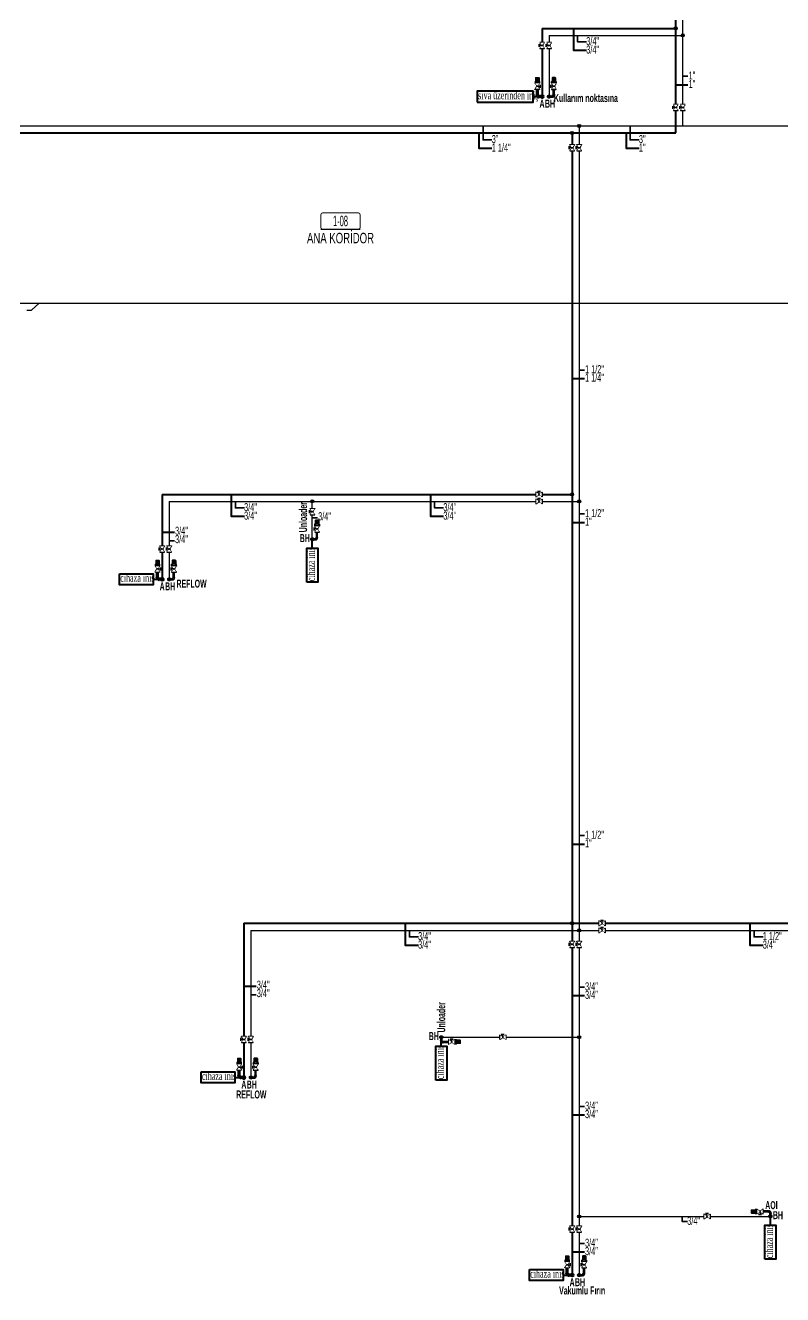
# Model space of a CAD drawing. Header units: centimetres. Extents: x 392964 to 515689, y 49661 to 58661.
# Drawn here: x 454982 to 456592, y 52511 to 55207 of the extents above; entities that cross this region are included whole.
import ezdxf
from ezdxf.enums import TextEntityAlignment as Align

# ---------------------------------------------------------------- set-up
doc = ezdxf.new("R2010")
doc.units = ezdxf.units.CM
doc.linetypes.add('MEDSISTEMBH_LINE', pattern=[1.5, 1.3, 0, -0.2])
for name, color, linetype in [('-M-MAHAL-DEBILER', 7, 'Continuous'), ('-M-MAHAL-ETIKET-NOT', 7, 'Continuous'), ('-M-MAHAL-ETIKET-NOTM', 7, 'Continuous'), ('-M-MAHAL-ETK-', 7, 'Continuous'), ('-M-MAHAL-HAVA-DEGISIM', 7, 'Continuous'), ('-M-MAHAL-NO', 7, 'Continuous'), ('-M-MAHAL-NOM', 7, 'Continuous'), ('RAKOR02', 132, 'Continuous'), ('vana-kuresel02', 2, 'Continuous')]:
    doc.layers.add(name, color=color, linetype=linetype)
for name, color, linetype, lineweight in [('0-KRCN-BAS HAVA', 101, 'BASINÇ HAVA', 35), ('0-KRCN-IST-KÜRESEL VANA', 4, 'Continuous', 25), ('0-KRCN-SHT-KÜRESEL VANA', 4, 'Continuous', 25), ('0-MEK-MED-AZOT', 217, '0-A_LINE', 40), ('_MDS_0', 7, 'Continuous', 30), ('_MDS_BORU_22.00X1.00_BASINÇLI HAVA', 5, 'Continuous', 30), ('_MDS_TEE', 7, 'Continuous', 30), ('MED.GAZ YAZI', 2, '0-A_LINE', 40)]:
    doc.layers.add(name, color=color, linetype=linetype, lineweight=lineweight)
doc.styles.add('-M-ISSO-TEXT-TTF', font='ARIALN.TTF')
doc.styles.add('-M-MHLETK-NOT', font='romans.shx', dxfattribs={"width": 0.7})
doc.styles.add('-M-MHLETK-TEXT', font='ARIALN.TTF', dxfattribs={"width": 0.7})
doc.styles.add('BAYBURT XREF$0$TIMES', font='times.ttf')
doc.styles.add('BORU', font='tahoma.ttf', dxfattribs={"width": 0.5})
doc.styles.add('ON', font='ARIALN.TTF', dxfattribs={"width": 0.8, "height": 6})
doc.styles.add('OYAK', font='arialbd.ttf')
doc.styles.get("Standard").update_dxf_attribs({"font": 'arial.ttf'})
doc.linetypes.add('0-A_LINE', pattern='A,100,-1.5,["A",BORU,S=9,R=0,X=0,Y=-4.5],-9,6', length=116.5)
doc.linetypes.add('BASINÇ HAVA', pattern='A,0.5,-0.2,["BH",Standard,S=0.1,R=0,X=-0.1,Y=-0.05],-0.2', length=0.9)

# ---------------------------------------------------------------- blocks, each defined once
blk = doc.blocks.new('M-MHLETK-YNG')
at = {"layer": '-M-MAHAL-ETK-', "color": 0}
for p, q in [((-2.08, 0), (2.08, 0)), ((-1.16, 0), (-1.16, 0))]:
    blk.add_line(p, q, dxfattribs=at)
blk.add_lwpolyline([(-1.88, 1.74, 0.1, 0.1, 0), (1.88, 1.74, 0.1, 0.1, -0.414214), (2.08, 1.54, 0.1, 0.1, 0), (2.08, 0.2, 0.1, 0.1, -0.414214), (1.88, 0, 0.1, 0.1, 0), (-1.88, 0, 0.1, 0.1, -0.414214), (-2.08, 0.2, 0.1, 0.1, 0), (-2.08, 1.54, 0.1, 0.1, -0.414214)], format="xyseb", close=True, dxfattribs=at)
at = {"layer": '-M-MAHAL-DEBILER', "color": 4, "style": '-M-MHLETK-NOT', "width": 0.5, "flags": 8}
blk.add_attdef('DEBIS', text='', height=0.4, dxfattribs=at).set_placement((-2.17, 2.15), align=Align.MIDDLE_CENTER)
at = {"layer": '-M-MAHAL-DEBILER', "color": 191, "style": '-M-MHLETK-NOT', "width": 0.5, "flags": 8}
blk.add_attdef('DEBIR', text='', height=0.4, dxfattribs=at).set_placement((-1.61, 2.15), align=Align.MIDDLE_CENTER)
at = {"layer": '-M-MAHAL-DEBILER', "color": 31, "style": '-M-MHLETK-NOT', "width": 0.5, "flags": 8}
blk.add_attdef('DEBIF', text='', height=0.4, dxfattribs=at).set_placement((1.59, 2.15), align=Align.MIDDLE_CENTER)
at = {"layer": '-M-MAHAL-DEBILER', "color": 1, "style": '-M-MHLETK-NOT', "width": 0.5, "flags": 8}
blk.add_attdef('DEBIE', text='', height=0.4, dxfattribs=at).set_placement((2.32, 2.15), align=Align.MIDDLE_CENTER)
at = {"layer": '-M-MAHAL-ETIKET-NOT', "color": 3}
for tag, height, style, width, flags, p in [('KIS', 0.04, '-M-MHLETK-NOT', 0.5, 9, (-2.59, 1.62)), ('ALAN', 0.04, '-M-MHLETK-NOT', 0.5, 9, (-2.58, 1.56)), ('RH', 0.04, '-M-MHLETK-NOT', 0.5, 9, (-2.39, 1.62)), ('YUKSEKLIK', 0.04, '-M-MHLETK-NOT', 0.5, 9, (-2.32, 1.56)), ('YAZ', 0.04, '-M-MHLETK-NOT', 0.5, 9, (-2.18, 1.62)), ('MAH-ADI', 1.11, '-M-ISSO-TEXT-TTF', 0.8, 8, (0, -0.93))]:
    blk.add_attdef(tag, text='', height=height, dxfattribs=dict(at, style=style, width=width, flags=flags)).set_placement(p, align=Align.MIDDLE_CENTER)
at = {"layer": '-M-MAHAL-ETIKET-NOT', "color": 3, "style": '-M-MHLETK-NOT', "width": 0.5, "flags": 9}
for tag, p, height in [('HL', (-2.62, 1.49), 0.0286), ('KLKTR', (-2.62, 1.42), 0.04), ('RDY-BOY1', (-2.61, 1.37), 0.0286), ('RDY-BOY2', (-2.61, 1.32), 0.0286), ('HLA', (-2.52, 1.49), 0.0286), ('RDY-TIP1', (-2.5, 1.37), 0.0286), ('RDY-TIP2', (-2.5, 1.32), 0.0286), ('RDY-ADET1', (-2.39, 1.37), 0.0286), ('RDY-ADET2', (-2.39, 1.32), 0.0286), ('RDY-ISI1', (-2.27, 1.37), 0.0286), ('RDY-ISI2', (-2.27, 1.32), 0.0286), ('SHG', (-2.23, 1.49), 0.0286), ('AHU', (-2.23, 1.44), 0.0286), ('LHG', (-2.13, 1.49), 0.0286), ('RDY-BNP1', (-2.1, 1.37), 0.0286), ('RDY-BNP2', (-2.1, 1.32), 0.0286), ('HG', (-2.04, 1.49), 0.0286), ('HGA', (-1.96, 1.49), 0.0286), ('EF', (-1.96, 1.44), 0.0286), ('RDY-BNK1', (-1.96, 1.37), 0.0286), ('RDY-BNK2', (-1.96, 1.32), 0.0286), ('RDY-BOY3', (-2.61, 1.27), 0.0286), ('RDY-BOY4', (-2.61, 1.22), 0.0286), ('KON-BOY1', (-2.61, 1.14), 0.0286), ('KON-BOY2', (-2.61, 1.09), 0.0286), ('KON-BOY3', (-2.61, 1.04), 0.0286), ('FCU-TIP1', (-2.61, 0.96), 0.0286), ('FCU-TIP2', (-2.61, 0.91), 0.0286), ('FCU-TIP3', (-2.61, 0.86), 0.0286), ('VRV-TIP1', (-2.61, 0.76), 0.0286), ('VRV-TIP2', (-2.61, 0.71), 0.0286), ('FCU-ADET1', (-2.52, 0.96), 0.0286), ('FCU-ADET2', (-2.52, 0.91), 0.0286), ('FCU-ADET3', (-2.52, 0.86), 0.0286), ('VRV-ADET1', (-2.52, 0.76), 0.0286), ('VRV-ADET2', (-2.52, 0.71), 0.0286), ('RDY-TIP3', (-2.5, 1.27), 0.0286), ('RDY-TIP4', (-2.5, 1.22), 0.0286), ('KON-TIP1', (-2.5, 1.14), 0.0286), ('KON-TIP2', (-2.5, 1.09), 0.0286), ('KON-TIP3', (-2.5, 1.04), 0.0286), ('FCU-KAP1', (-2.4, 0.96), 0.0286), ('FCU-KAP2', (-2.4, 0.91), 0.0286), ('FCU-KAP3', (-2.4, 0.86), 0.0286), ('VRV-KAP1', (-2.4, 0.76), 0.0286), ('VRV-KAP2', (-2.4, 0.71), 0.0286), ('RDY-ADET3', (-2.39, 1.27), 0.0286), ('RDY-ADET4', (-2.39, 1.22), 0.0286), ('KON-ADET1', (-2.39, 1.14), 0.0286), ('KON-ADET2', (-2.39, 1.09), 0.0286), ('KON-ADET3', (-2.39, 1.04), 0.0286), ('FCU-DUY1', (-2.27, 0.96), 0.0286), ('FCU-DUY2', (-2.27, 0.91), 0.0286), ('FCU-DUY3', (-2.27, 0.86), 0.0286), ('VRV-DUY1', (-2.27, 0.76), 0.0286), ('VRV-DUY2', (-2.27, 0.71), 0.0286), ('RDY-ISI3', (-2.27, 1.27), 0.0286), ('RDY-ISI4', (-2.27, 1.22), 0.0286), ('KON-ISI1', (-2.27, 1.14), 0.0286), ('KON-ISI2', (-2.27, 1.09), 0.0286), ('KON-ISI3', (-2.27, 1.04), 0.0286), ('FCU-SOG1', (-2.15, 0.96), 0.0286), ('FCU-SOG2', (-2.15, 0.91), 0.0286), ('FCU-SOG3', (-2.15, 0.86), 0.0286), ('VRV-SOG1', (-2.15, 0.76), 0.0286), ('VRV-SOG2', (-2.15, 0.71), 0.0286), ('RDY-BNP3', (-2.1, 1.27), 0.0286), ('RDY-BNP4', (-2.1, 1.22), 0.0286), ('KON-BNP1', (-2.1, 1.14), 0.0286), ('KON-BNP2', (-2.1, 1.09), 0.0286), ('KON-BNP3', (-2.1, 1.04), 0.0286), ('FCU-ISI1', (-2.04, 0.96), 0.0286), ('FCU-ISI2', (-2.04, 0.91), 0.0286), ('FCU-ISI3', (-2.04, 0.86), 0.0286), ('VRV-ISI1', (-2.04, 0.76), 0.0286), ('VRV-ISI2', (-2.04, 0.71), 0.0286), ('RDY-BNK3', (-1.96, 1.27), 0.0286), ('RDY-BNK4', (-1.96, 1.22), 0.0286), ('KON-BNK1', (-1.96, 1.14), 0.0286), ('KON-BNK2', (-1.96, 1.09), 0.0286), ('KON-BNK3', (-1.96, 1.04), 0.0286), ('FCU-DEBI1', (-1.95, 0.96), 0.0286), ('FCU-DEBI2', (-1.95, 0.91), 0.0286), ('FCU-DEBI3', (-1.95, 0.86), 0.0286), ('VRV-DEBI1', (-1.95, 0.76), 0.0286), ('VRV-DEBI2', (-1.95, 0.71), 0.0286), ('FCU-BNP1', (-1.83, 0.96), 0.0286), ('FCU-BNP2', (-1.83, 0.91), 0.0286), ('FCU-BNP3', (-1.83, 0.86), 0.0286), ('VRV-BNP1', (-1.83, 0.76), 0.0286), ('VRV-BNP2', (-1.83, 0.71), 0.0286), ('FCU-BNK1', (-1.61, 0.96), 0.0286), ('FCU-BNK2', (-1.61, 0.91), 0.0286), ('FCU-BNK3', (-1.61, 0.86), 0.0286), ('VRV-BNK1', (-1.61, 0.76), 0.0286), ('VRV-BNK2', (-1.61, 0.71), 0.0286)]:
    blk.add_attdef(tag, p, '', height=height, dxfattribs=at)
at = {"layer": '-M-MAHAL-ETIKET-NOTM', "color": 3, "style": '-M-ISSO-TEXT-TTF', "width": 0.8, "flags": 8}
blk.add_attdef('MAH-ADI2', text='', height=1.11, dxfattribs=at).set_placement((0, -2.55), align=Align.MIDDLE_CENTER)
at = {"layer": '-M-MAHAL-HAVA-DEGISIM', "style": '-M-MHLETK-NOT', "width": 0.5, "flags": 8}
for tag, p in [('HAVADEG', (0, 3.61)), ('HAVA', (0, 2.4))]:
    blk.add_attdef(tag, text='', height=0.6, dxfattribs=at).set_placement(p, align=Align.MIDDLE_CENTER)
at = {"layer": '-M-MAHAL-NO', "color": 7, "style": '-M-MHLETK-TEXT', "width": 0.6, "flags": 8}
blk.add_attdef('MAH-NO', text='', height=1.11, dxfattribs=at).set_placement((0, 0.89), align=Align.MIDDLE_CENTER)
at = {"layer": '-M-MAHAL-NOM', "color": 7, "style": '-M-MHLETK-TEXT', "width": 0.6, "flags": 8}
blk.add_attdef('MAH-NOM', text='', height=1.11, dxfattribs=at).set_placement((0, 0.89), align=Align.MIDDLE_CENTER)
blk = doc.blocks.new('TEE')
at = {"layer": '_MDS_TEE'}
h = blk.add_hatch(color=256, dxfattribs=at)
h.dxf.hatch_style = 1
edge = h.paths.add_edge_path()
edge.add_arc((0, 0), 50, 0, 360)
blk.add_circle((0, 0), 50, dxfattribs=at)
blk = doc.blocks.new('0-MEK-SHT-KÜRESELVANA')
at = {"layer": '0-KRCN-IST-KÜRESEL VANA'}
blk.add_hatch(color=256, dxfattribs=at).paths.add_polyline_path([(1.4, 0, 1), (-1.4, 0, 1)])
for p, q in [((-1.1, 0.9), (-4.2, 3)), ((-4.2, -3.1), (-4.2, 3)), ((-4.2, 3), (-4.2, -3.1)), ((-2.4, 4.6), (2.3, 4.6)), ((0, 4.6), (-2.4, 4.6)), ((0, 0), (0, 4.6)), ((2.3, 4.6), (0, 4.6)), ((1.1, 0.8), (4.3, 3)), ((4.3, -3.1), (4.3, 3)), ((4.3, 3), (4.3, -3.1)), ((-4.2, -3.1), (-1.1, -0.9)), ((4.3, -3.1), (1.1, -0.8))]:
    blk.add_line(p, q, dxfattribs=at)
for points in [[(-4.5, 3.7), (-5, 3.7), (-5, -3.8), (-4.5, -3.8)], [(4.6, 3.7), (5, 3.7), (5, -3.8), (4.6, -3.8)]]:
    blk.add_lwpolyline(points, close=True, dxfattribs=at)
blk.add_circle((0, 0), 1.42, dxfattribs=at)
blk.add_wipeout([(4.3, 3), (4.3, -3.1), (1.1, -0.9), (1.2, -0.8), (1.2, -0.7), (1.2, -0.7), (1.3, -0.6), (1.3, -0.5), (1.4, -0.4), (1.4, -0.3), (1.4, -0.2), (1.4, -0.1), (1.4, 0), (1.4, 0.1), (1.4, 0.2), (1.4, 0.2), (1.4, 0.3), (1.4, 0.4), (1.3, 0.5), (1.3, 0.6), (1.2, 0.7), (1.2, 0.7), (1.2, 0.8), (1.1, 0.8), (1.1, 0.9)]).dxf.layer = '0-KRCN-IST-KÜRESEL VANA'
blk.add_wipeout([(-4.2, 3), (-4.2, -3.1), (-1.1, -0.9), (-1.2, -0.8), (-1.2, -0.7), (-1.2, -0.7), (-1.3, -0.6), (-1.3, -0.5), (-1.4, -0.4), (-1.4, -0.3), (-1.4, -0.2), (-1.4, -0.1), (-1.4, 0), (-1.4, 0.1), (-1.4, 0.2), (-1.4, 0.2), (-1.4, 0.3), (-1.4, 0.4), (-1.3, 0.5), (-1.3, 0.6), (-1.2, 0.7), (-1.2, 0.7), (-1.2, 0.8), (-1.1, 0.8), (-1.1, 0.9)]).dxf.layer = '0-KRCN-IST-KÜRESEL VANA'
blk = doc.blocks.new('A$C6A0AA91C')
at = {"layer": 'RAKOR02', "ltscale": 0.2}
for p, q in [((0, -15), (0, 14)), ((1, 19), (12, 19)), ((1, 10), (12, 10)), ((13, -15), (13, 14)), ((13, -14), (13, 14)), ((16, 14), (13, 11)), ((13, -11), (13, 11)), ((26, 14), (16, 14)), ((16, -14), (16, 14)), ((26, -14), (26, 14)), ((29, 12), (26, 12)), ((37, 14), (29, 14)), ((29, -14), (29, 14)), ((37, -14), (37, 14)), ((40, 12), (37, 12)), ((43, 14), (40, 14)), ((40, -14), (40, 14)), ((43, -14), (43, 14)), ((43, 14), (46, 11)), ((46, -11), (46, 11)), ((12, -10), (1, -10)), ((12, -19), (1, -19)), ((16, -14), (13, -11)), ((26, -14), (16, -14)), ((29, -12), (26, -12)), ((37, -14), (29, -14)), ((40, -12), (37, -12)), ((43, -14), (40, -14)), ((43, -14), (46, -11))]:
    blk.add_line(p, q, dxfattribs=at)
for centre, radius, start, end in [((9, 15), 9.04, 150.1372, 209.8628), ((43, 0), 42.7, 166.3823, 193.6177), ((4, 15), 9.04, 330.1372, 29.8628), ((-29, 0), 42.7, 346.3823, 13.6177), ((9, -15), 9.04, 150.1372, 209.8628), ((4, -15), 9.04, 330.1372, 29.8628)]:
    blk.add_arc(centre, radius, start, end, dxfattribs=at)

msp = doc.modelspace()

# ---------------------------------------------------------------- hatches: boundary and pattern name
at = {"layer": '0-MEK-MED-AZOT'}
for points in [[(456080.4, 55059.1, -1), (456080.4, 55052.6, -1)], [(455273, 54033.6, -1), (455273, 54027.1, -1)], [(455446.6, 52975.3, -1), (455446.6, 52968.8, -1)], [(456144.3, 52555.5, -1), (456144.3, 52549, -1)]]:
    msp.add_hatch(color=256, dxfattribs=at).paths.add_polyline_path(points)
at = {"layer": '_MDS_BORU_22.00X1.00_BASINÇLI HAVA', "linetype": 'MEDSISTEMBH_LINE', "ltscale": 80}
for points in [[(456095.4, 55059.1, -1), (456095.4, 55052.6, -1)], [(455595.3, 54115.4, 1), (455588.8, 54115.4, 1)], [(455288, 54033.6, -1), (455288, 54027.1, -1)], [(455869.5, 53057.6, 1), (455863, 53057.6, 1)], [(455461.6, 52975.3, -1), (455461.6, 52968.8, -1)], [(456562.6, 52677.2, -1), (456569.1, 52677.2, -1)], [(456159.3, 52555.5, -1), (456159.3, 52549, -1)]]:
    msp.add_hatch(color=256, dxfattribs=at).paths.add_polyline_path(points)

# ---------------------------------------------------------------- linework, layer by layer
at = {"layer": '0-KRCN-BAS HAVA', "color": 4, "ltscale": 150}
for points in [[(456174.8, 55171.8), (456155.9, 55171.8), (456155.9, 55185.7)], [(456379.5, 55098.8), (456390.5, 55098.8)], [(455974, 54963.7), (455955, 54963.7), (455955, 54993.4)], [(456286.7, 54963.7), (456267.7, 54963.7), (456267.7, 54993.4)], [(456159.3, 54474.9), (456170.3, 54474.9)], [(455447.6, 54181.8), (455428.6, 54181.8), (455428.6, 54195.8)], [(455871.1, 54181.8), (455852.1, 54181.8), (455852.1, 54195.8)], [(456159.3, 54169.1), (456170.3, 54169.1)], [(455592.1, 54161.1), (455603, 54161.1)], [(455288, 54112.4), (455298.9, 54112.4)], [(456159.3, 53485.9), (456170.3, 53485.9)], [(455817.5, 53270.7), (455798.5, 53270.7), (455798.5, 53284.6)], [(456550.1, 53270.7), (456531.1, 53270.7), (456531.1, 53284.6)], [(455461.6, 53148), (455472.6, 53148)], [(456159.3, 53163.9), (456170.3, 53163.9)], [(456159.3, 52910.5), (456170.3, 52910.5)], [(456389.5, 52665.9), (456378.5, 52665.9), (456378.5, 52676.9)], [(456159.3, 52619.4), (456170.3, 52619.4)]]:
    msp.add_lwpolyline(points, dxfattribs=at)
at = {"layer": '0-MEK-MED-AZOT'}
for p, q in [((456364.5, 54978.4), (456364.5, 56825)), ((456080.4, 55200.7), (456080.4, 55055.8)), ((456080.4, 55200.7), (456364.5, 55200.7)), ((456073.3, 55057.7), (456074.4, 55057.7)), ((456073.3, 55057.7), (456073.3, 55054)), ((456074.4, 55057.7), (456074.4, 55054)), ((456077.8, 55057.2), (456074.4, 55057.2)), ((456073.3, 55054), (456074.4, 55054)), ((456077.8, 55054.5), (456074.4, 55054.5)), ((454479.1, 54978.4), (456364.5, 54978.4)), ((456144.3, 54978.4), (456144.3, 52552.3)), ((455273, 54210.8), (455273, 54030.4)), ((455273, 54210.8), (456144.3, 54210.8)), ((455265.8, 54032.3), (455266.9, 54032.3)), ((455265.8, 54032.3), (455265.8, 54028.6)), ((455266.9, 54032.3), (455266.9, 54028.6)), ((455270.3, 54031.8), (455266.9, 54031.8)), ((455265.8, 54028.6), (455266.9, 54028.6)), ((455270.3, 54029.1), (455266.9, 54029.1)), ((455446.6, 53299.6), (455446.6, 52972.1)), ((455446.6, 53299.6), (456816.4, 53299.6)), ((455439.5, 52974), (455440.6, 52974)), ((455439.5, 52974), (455439.5, 52970.3)), ((455439.5, 52970.3), (455440.6, 52970.3)), ((455440.6, 52974), (455440.6, 52970.3)), ((455444, 52973.5), (455440.6, 52973.5)), ((455444, 52970.8), (455440.6, 52970.8)), ((456136.7, 52554.2), (456137.8, 52554.2)), ((456136.7, 52554.2), (456136.7, 52550.5)), ((456136.7, 52550.5), (456137.8, 52550.5)), ((456137.8, 52554.2), (456137.8, 52550.5)), ((456141.2, 52553.7), (456137.8, 52553.7)), ((456141.2, 52551), (456137.8, 52551))]:
    msp.add_line(p, q, dxfattribs=at)
at = {"layer": '0-MEK-MED-AZOT', "color": 6, "ltscale": 150}
for points in [[(456174.8, 55153.8), (456147.9, 55153.8), (456147.9, 55200.7)], [(456364.5, 55080.8), (456390.5, 55080.8)], [(455974, 54945.7), (455947, 54945.7), (455947, 54978.4)], [(456286.7, 54945.7), (456259.7, 54945.7), (456259.7, 54978.4)], [(456144.3, 54456.9), (456170.3, 54456.9)], [(455447.6, 54163.8), (455420.6, 54163.8), (455420.6, 54210.8)], [(455871.1, 54163.8), (455844.1, 54163.8), (455844.1, 54210.8)], [(456144.3, 54151.1), (456170.3, 54151.1)], [(455273, 54130.4), (455298.9, 54130.4)], [(456144.3, 53467.9), (456170.3, 53467.9)], [(455817.5, 53252.7), (455790.5, 53252.7), (455790.5, 53299.6)], [(456550.1, 53252.7), (456523.1, 53252.7), (456523.1, 53299.6)], [(455446.6, 53166), (455472.6, 53166)], [(456144.3, 53145.9), (456170.3, 53145.9)], [(456144.3, 52892.5), (456170.3, 52892.5)], [(456144.3, 52601.4), (456170.3, 52601.4)]]:
    msp.add_lwpolyline(points, dxfattribs=at)
at = {"layer": '0-MEK-MED-AZOT'}
for centre in [(456080.4, 55055.8), (455273, 54030.4), (455446.6, 52972.1), (456144.3, 52552.3)]:
    msp.add_circle(centre, 3.25, dxfattribs=at)
at = {"layer": '_MDS_BORU_22.00X1.00_BASINÇLI HAVA', "linetype": 'MEDSISTEMBH_LINE', "ltscale": 80}
for p, q in [((456379.5, 54993.4), (456379.5, 56825)), ((456095.4, 55185.7), (456095.4, 55055.8)), ((456095.4, 55185.7), (456379.5, 55185.7)), ((456098.1, 55057.2), (456101.5, 55057.2)), ((456102.6, 55057.7), (456101.5, 55057.7)), ((456101.5, 55057.7), (456101.5, 55054)), ((456102.6, 55057.7), (456102.6, 55054)), ((456098.1, 55054.5), (456101.5, 55054.5)), ((456102.6, 55054), (456101.5, 55054)), ((452082.9, 54993.4), (459271.1, 54993.4)), ((456159.3, 54993.4), (456159.3, 52552.3)), ((455288, 54195.8), (455288, 54030.4)), ((455288, 54195.8), (456159.3, 54195.8)), ((455592.1, 54115.4), (455592.1, 54195.8)), ((455594.7, 54116.8, 0), (455598.1, 54116.8, 0)), ((455594.7, 54114.1, 0), (455598.1, 54114.1, 0)), ((455599.2, 54117.3, 0), (455598.1, 54117.3, 0)), ((455598.1, 54117.3, 0), (455598.1, 54113.6, 0)), ((455599.2, 54113.6, 0), (455598.1, 54113.6, 0)), ((455599.2, 54117.3, 0), (455599.2, 54113.6, 0)), ((455290.6, 54031.8), (455294, 54031.8)), ((455295.1, 54032.3), (455294, 54032.3)), ((455294, 54032.3), (455294, 54028.6)), ((455295.1, 54032.3), (455295.1, 54028.6)), ((455290.6, 54029.1), (455294, 54029.1)), ((455295.1, 54028.6), (455294, 54028.6)), ((455461.6, 53284.6), (455461.6, 52972.1)), ((455461.6, 53284.6), (460403.7, 53284.6)), ((455864.4, 53050.5), (455864.4, 53051.6)), ((455868.1, 53051.6), (455864.4, 53051.6)), ((455868.1, 53050.5), (455864.4, 53050.5)), ((455864.9, 53055), (455864.9, 53051.6)), ((455866.2, 53057.6), (456159.3, 53057.6)), ((455867.6, 53055), (455867.6, 53051.6)), ((455868.1, 53050.5), (455868.1, 53051.6)), ((455464.3, 52973.5), (455467.7, 52973.5)), ((455464.3, 52970.8), (455467.7, 52970.8)), ((455468.8, 52974), (455467.7, 52974)), ((455467.7, 52974), (455467.7, 52970.3)), ((455468.8, 52970.3), (455467.7, 52970.3)), ((455468.8, 52974), (455468.8, 52970.3)), ((456563.9, 52684.4, 0), (456563.9, 52683.3, 0)), ((456563.9, 52684.4, 0), (456567.6, 52684.4, 0)), ((456563.9, 52683.3, 0), (456567.6, 52683.3, 0)), ((456564.4, 52679.9, 0), (456564.4, 52683.3, 0)), ((456567.1, 52679.9, 0), (456567.1, 52683.3, 0)), ((456567.6, 52684.4, 0), (456567.6, 52683.3, 0)), ((456159.3, 52676.9), (456566.4, 52676.9)), ((456162.4, 52553.7), (456165.8, 52553.7)), ((456162.4, 52551), (456165.8, 52551)), ((456166.9, 52554.2), (456165.8, 52554.2)), ((456165.8, 52554.2), (456165.8, 52550.5)), ((456166.9, 52550.5), (456165.8, 52550.5)), ((456166.9, 52554.2), (456166.9, 52550.5))]:
    msp.add_line(p, q, dxfattribs=at)
at = {"layer": '_MDS_BORU_22.00X1.00_BASINÇLI HAVA', "color": 3, "linetype": 'MEDSISTEMBH_LINE', "ltscale": 80}
msp.add_line((454824.6, 54616.9), (461133.7, 54616.9), dxfattribs=at)
msp.add_lwpolyline([(454985.3, 54602), (454994.9, 54602), (455011.8, 54616.9)], dxfattribs=at)
at = {"layer": '_MDS_BORU_22.00X1.00_BASINÇLI HAVA', "linetype": 'MEDSISTEMBH_LINE', "ltscale": 80}
for centre in [(456095.4, 55055.8), (455592.1, 54115.4, 0), (455288, 54030.4), (455866.2, 53057.6, 0), (455461.6, 52972.1), (456565.8, 52677.2, 0), (456159.3, 52552.3)]:
    msp.add_circle(centre, 3.25, dxfattribs=at)
at = {"layer": 'MED.GAZ YAZI', "color": 2, "ltscale": 50}
for p, q in [((456061.3, 55055.8), (456077.2, 55055.8)), ((455592.1, 54096.3, 0), (455592.1, 54112.1, 0)), ((455253.8, 54030.4), (455269.7, 54030.4)), ((455866.2, 53038.5), (455866.2, 53054.4)), ((455427.5, 52972.1), (455443.4, 52972.1)), ((456565.8, 52658.1, 0), (456565.8, 52674, 0)), ((456125.2, 52552.3), (456141.1, 52552.3))]:
    msp.add_line(p, q, dxfattribs=at)
for points in [[(455942.8, 55044.1), (456061.3, 55044.1), (456061.3, 55067.5), (455942.8, 55067.5)], [(455182.1, 54042.1), (455253.8, 54042.1), (455253.8, 54018.7), (455182.1, 54018.7)], [(455854.5, 52966.7), (455854.5, 53038.5), (455877.9, 53038.5), (455877.9, 52966.7)], [(455355.7, 52983.8), (455427.5, 52983.8), (455427.5, 52960.4), (455355.7, 52960.4)], [(456053.4, 52564), (456125.2, 52564), (456125.2, 52540.6), (456053.4, 52540.6)]]:
    msp.add_lwpolyline(points, close=True, dxfattribs=at)
at = {"layer": 'MED.GAZ YAZI', "color": 2, "ltscale": 50, "elevation": 0}
for points in [[(455580.4, 54024.5), (455580.4, 54096.3), (455603.8, 54096.3), (455603.8, 54024.5)], [(456554.1, 52586.3), (456554.1, 52658.1), (456577.5, 52658.1), (456577.5, 52586.3)]]:
    msp.add_lwpolyline(points, close=True, dxfattribs=at)

# ---------------------------------------------------------------- block references
at = {"layer": '-M-MAHAL-ETK-', "xscale": 20, "yscale": 20, "zscale": 20}
msp.add_blockref('M-MHLETK-YNG', (455652, 54773.8), dxfattribs=at).add_auto_attribs({'MAH-NO': '1-08', 'MAH-ADI': 'ANA KORİDOR'})
at = {"layer": '_MDS_TEE', "xscale": 0.065, "yscale": 0.065, "zscale": 0.065, "rotation": 90}
for p in [(456364.5, 55200.7), (456379.5, 55185.7), (456144.3, 54978.4), (456159.3, 54993.4), (455592.1, 54195.8), (456144.3, 54210.8), (456159.3, 54195.8), (456144.3, 53299.6), (456159.3, 53284.6), (456159.3, 53057.6), (456159.3, 52676.9)]:
    msp.add_blockref('TEE', p, dxfattribs=at)
at = {"layer": 'vana-kuresel02', "ltscale": 0.5, "yscale": 0.2603184883086871, "zscale": 0.2603184883086871}
for p, xscale, rotation in [((456070.4, 55084.6), -0.2603184883086871, 270), ((456105.5, 55084.6), 0.2603184883086871, 90), ((455262.9, 54059.1), -0.2603184883086871, 270), ((455298, 54059.1), 0.2603184883086871, 90.00000000000006), ((455436.6, 53000.9), -0.2603184883086871, 270), ((455471.7, 53000.9), 0.2603184883086871, 90), ((456537.1, 52687.3, 0), 0.2603184883086871, 180), ((456133.8, 52581), -0.2603184883086871, 270), ((456169.8, 52581), 0.2603184883086871, 90)]:
    msp.add_blockref('A$C6A0AA91C', p, dxfattribs=dict(at, xscale=xscale, rotation=rotation))
at = {"layer": 'vana-kuresel02', "ltscale": 0.5, "xscale": 0.2603184883086871, "yscale": 0.2603184883086871, "zscale": 0.2603184883086871}
msp.add_blockref('A$C6A0AA91C', (455895, 53047.6), dxfattribs=at)

# ---------------------------------------------------------------- texts
at = {"layer": '0-KRCN-BAS HAVA', "color": 4, "ltscale": 150, "style": 'ON', "width": 0.8}
for s, p in [('3/4"', (456174.4, 55165.1)), ('1"', (456392, 55092.1)), ('3"', (455973.5, 54956.9)), ('3"', (456286.2, 54956.9)), ('1 1/2"', (456171.8, 54468.2)), ('3/4"', (455447.1, 54175.1)), ('3/4"', (455870.6, 54175.1)), ('3/4"', (455604.5, 54155.8)), ('1 1/2"', (456171.8, 54162.4)), ('3/4"', (455300.4, 54107.1)), ('1 1/2"', (456171.8, 53479.2)), ('3/4"', (455817, 53263.9)), ('1 1/2"', (456549.6, 53263.9)), ('3/4"', (456171.8, 53157.2)), ('3/4"', (455474.1, 53142.7)), ('3/4"', (456171.8, 52903.8)), ('3/4"', (456389, 52659.2)), ('3/4"', (456171.8, 52612.7))]:
    msp.add_text(s, height=17, dxfattribs=at).set_placement(p)
at = {"layer": '0-MEK-MED-AZOT', "color": 6, "ltscale": 150, "style": 'ON', "width": 0.8}
for s, p in [('3/4"', (456174.4, 55147.1)), ('1"', (456392, 55074.1)), ('1 1/4"', (455973.5, 54938.9)), ('1"', (456286.2, 54938.9)), ('1 1/4"', (456171.8, 54450.2)), ('3/4"', (455447.1, 54157.1)), ('3/4"', (455870.6, 54157.1)), ('3/4"', (455300.4, 54125.1)), ('1"', (456171.8, 54144.3)), ('1"', (456171.8, 53461.2)), ('3/4"', (455817, 53245.9)), ('3/4"', (456549.6, 53245.9)), ('3/4"', (455474.1, 53160.7)), ('3/4"', (456171.8, 53139.2)), ('3/4"', (456171.8, 52885.8)), ('3/4"', (456171.8, 52594.7))]:
    msp.add_text(s, height=17, dxfattribs=at).set_placement(p)
at = {"layer": '_MDS_0', "color": 61, "style": 'OYAK', "width": 0.5}
for s, p in [('Kullanım noktasına', (456105.7, 55039)), ('REFLOW', (455303.3, 54007.6)), ('REFLOW', (455430.4, 52922.4)), ('AOI', (456554.8, 52687.3, 0)), ('Vakumlu Fırın', (456116.7, 52506))]:
    msp.add_text(s, height=17, dxfattribs=at).set_placement(p, align=Align.BOTTOM_LEFT)
at = {"layer": '_MDS_0', "style": 'OYAK', "width": 0.5}
for s, p in [('A', (456080.4, 55027.2)), ('BH', (456097.3, 55027.2)), ('BH', (455576.1, 54104.2, 0)), ('A', (455272.9, 54001.7)), ('BH', (455289.8, 54001.7)), ('BH', (455850.3, 53046.4, 0)), ('A', (455446.6, 52943.5)), ('BH', (455463.4, 52943.5)), ('BH', (456581.8, 52666, 0)), ('A', (456144.3, 52523.6)), ('BH', (456161.1, 52523.6))]:
    msp.add_text(s, height=17, dxfattribs=at).set_placement(p, align=Align.BOTTOM_CENTER)
at = {"layer": '_MDS_0', "color": 61, "style": 'OYAK', "width": 0.5}
for p in [(455586.1, 54130.2, 0), (455879.7, 53067.7, 0)]:
    msp.add_text('Unloader ', height=17, rotation=90, dxfattribs=at).set_placement(p, align=Align.BOTTOM_LEFT)
at = {"layer": 'MED.GAZ YAZI', "color": 2, "ltscale": 50, "style": 'BAYBURT XREF$0$TIMES', "width": 0.6}
for s, p in [('sıva üzerinden iniş', (455944.6, 55050.1)), ('cihaza iniş', (455183.8, 54025)), ('cihaza iniş', (455357.5, 52966.7)), ('cihaza iniş', (456055.2, 52546.9))]:
    msp.add_text(s, height=17, dxfattribs=at).set_placement(p)
for p in [(455597.5, 54026.3, 0), (455871.6, 52968.5), (456571.2, 52588.1, 0)]:
    msp.add_text('cihaza iniş', height=17, rotation=90, dxfattribs=at).set_placement(p)

# ---------------------------------------------------------------- next in the draw order: block references
at = {"layer": '0-KRCN-SHT-KÜRESEL VANA', "yscale": 1.333333333333333, "zscale": 1.333333333333333}
for p, xscale, rotation in [((456080.4, 55164.3), 1.333333333333333, 90), ((456070.4, 55077.8), -1.333333333333333, 270), ((456105.5, 55077.8), 1.333333333333333, 90), ((456364.5, 55032.6), 1.333333333333333, 90), ((456144.3, 54947), 1.333333333333333, 90), ((455592.1, 54174), 1.333333333333333, 90), ((455273, 54094.7), 1.333333333333333, 90), ((455262.9, 54052.4), -1.333333333333333, 270), ((455298, 54052.4), 1.333333333333333, 90.00000000000006), ((456144.3, 53255), 1.333333333333333, 90), ((455446.6, 53052.9), 1.333333333333333, 90), ((455436.6, 52994.1), -1.333333333333333, 270), ((455471.6, 52994.1), 1.333333333333333, 90), ((456543.8, 52687.2, 0), 1.333333333333333, 180), ((456144.3, 52650.1), 1.333333333333333, 90), ((456133.8, 52574.3), -1.333333333333333, 270), ((456169.8, 52574.3), 1.333333333333333, 90)]:
    msp.add_blockref('0-MEK-SHT-KÜRESELVANA', p, dxfattribs=dict(at, xscale=xscale, rotation=rotation))
at = {"layer": '0-KRCN-SHT-KÜRESEL VANA', "xscale": 1.333333333333333, "yscale": 1.333333333333333, "zscale": 1.333333333333333}
for p in [(456074, 54210.8), (456208, 53299.6), (455997, 53057.6), (455888.2, 53047.6), (456431, 52676.9)]:
    msp.add_blockref('0-MEK-SHT-KÜRESELVANA', p, dxfattribs=at)

# ---------------------------------------------------------------- next in the draw order: linework, layer by layer
at = {"layer": '0-MEK-MED-AZOT'}
for p, q in [((456068.6, 55058.7), (456068.6, 55059.8)), ((456068.6, 55059.8), (456072.3, 55059.8)), ((456068.6, 55058.7), (456072.3, 55058.7)), ((456069.1, 55059.8), (456069.1, 55071.2)), ((456071.8, 55059.8), (456071.8, 55071.2)), ((456072.3, 55058.7), (456072.3, 55059.8)), ((455261.1, 54033.3), (455261.1, 54034.4)), ((455261.1, 54034.4), (455264.8, 54034.4)), ((455261.1, 54033.3), (455264.8, 54033.3)), ((455261.6, 54034.4), (455261.6, 54045.8)), ((455264.3, 54034.4), (455264.3, 54045.8)), ((455264.8, 54033.3), (455264.8, 54034.4)), ((455435.3, 52976.1), (455435.3, 52987.5)), ((455438, 52976.1), (455438, 52987.5)), ((455434.8, 52975), (455434.8, 52976.1)), ((455434.8, 52976.1), (455438.5, 52976.1)), ((455434.8, 52975), (455438.5, 52975)), ((455438.5, 52975), (455438.5, 52976.1)), ((456132, 52555.2), (456132, 52556.3)), ((456132, 52556.3), (456135.7, 52556.3)), ((456132, 52555.2), (456135.7, 52555.2)), ((456132.5, 52556.3), (456132.5, 52567.7)), ((456135.2, 52556.3), (456135.2, 52567.7)), ((456135.7, 52555.2), (456135.7, 52556.3))]:
    msp.add_line(p, q, dxfattribs=at)
for centre, radius in [((456073.3, 55058.7), 4.2), ((456073.3, 55058.7), 1.5), ((455265.8, 54033.3), 4.2), ((455265.8, 54033.3), 1.5), ((455439.5, 52975), 4.2), ((455439.5, 52975), 1.5), ((456136.7, 52555.2), 4.2), ((456136.7, 52555.2), 1.5)]:
    msp.add_arc(centre, radius, 180, 270, dxfattribs=at)
at = {"layer": '_MDS_BORU_22.00X1.00_BASINÇLI HAVA', "linetype": 'MEDSISTEMBH_LINE', "ltscale": 80}
for p, q in [((456103.6, 55058.7), (456103.6, 55059.8)), ((456107.3, 55059.8), (456103.6, 55059.8)), ((456107.3, 55058.7), (456103.6, 55058.7)), ((456104.1, 55059.8), (456104.1, 55071.2)), ((456106.8, 55059.8), (456106.8, 55071.2)), ((456107.3, 55058.7), (456107.3, 55059.8)), ((455296.1, 54033.3), (455296.1, 54034.4)), ((455299.8, 54034.4), (455296.1, 54034.4)), ((455299.8, 54033.3), (455296.1, 54033.3)), ((455296.6, 54034.4), (455296.6, 54045.8)), ((455299.3, 54034.4), (455299.3, 54045.8)), ((455299.8, 54033.3), (455299.8, 54034.4)), ((455869.1, 53049.5), (455870.2, 53049.5)), ((455869.1, 53045.8), (455869.1, 53049.5)), ((455869.1, 53045.8), (455870.2, 53045.8)), ((455870.2, 53045.8), (455870.2, 53049.5)), ((455870.2, 53049), (455881.6, 53049)), ((455870.2, 53046.3), (455881.6, 53046.3)), ((455470.3, 52976.1), (455470.3, 52987.5)), ((455473, 52976.1), (455473, 52987.5)), ((455469.8, 52975), (455469.8, 52976.1)), ((455473.5, 52976.1), (455469.8, 52976.1)), ((455473.5, 52975), (455469.8, 52975)), ((455473.5, 52975), (455473.5, 52976.1)), ((456561.8, 52688.6, 0), (456550.4, 52688.6, 0)), ((456561.8, 52685.9, 0), (456550.4, 52685.9, 0)), ((456562.9, 52689.1, 0), (456561.8, 52689.1, 0)), ((456561.8, 52689.1, 0), (456561.8, 52685.4, 0)), ((456562.9, 52685.4, 0), (456561.8, 52685.4, 0)), ((456562.9, 52689.1, 0), (456562.9, 52685.4, 0)), ((456167.9, 52555.2), (456167.9, 52556.3)), ((456171.6, 52556.3), (456167.9, 52556.3)), ((456171.6, 52555.2), (456167.9, 52555.2)), ((456168.4, 52556.3), (456168.4, 52567.7)), ((456171.1, 52556.3), (456171.1, 52567.7)), ((456171.6, 52555.2), (456171.6, 52556.3))]:
    msp.add_line(p, q, dxfattribs=at)
for centre, radius, start, end in [((456102.6, 55058.7), 1.5, 270, 0), ((456102.6, 55058.7), 4.2, 270, 0), ((455295.1, 54033.3), 1.5, 270, 0), ((455295.1, 54033.3), 4.2, 270, 0), ((455869.1, 53050.5), 4.2, 180, 270), ((455869.1, 53050.5), 1.5, 180, 270), ((455468.8, 52975), 1.5, 270, 0), ((455468.8, 52975), 4.2, 270, 0), ((456562.9, 52684.4, 0), 4.2, 0, 90), ((456562.9, 52684.4, 0), 1.5, 0, 90), ((456166.9, 52555.2), 1.5, 270, 0), ((456166.9, 52555.2), 4.2, 270, 0)]:
    msp.add_arc(centre, radius, start, end, dxfattribs=at)

# ---------------------------------------------------------------- next in the draw order: block references
at = {"layer": '0-KRCN-SHT-KÜRESEL VANA', "xscale": 1.333333333333333, "yscale": 1.333333333333333, "zscale": 1.333333333333333, "rotation": 90}
for p in [(456095.4, 55164.3), (456379.5, 55032.6), (456159.3, 54947), (455288, 54094.7), (456159.3, 53255), (455461.6, 53052.9), (456159.3, 52650.1)]:
    msp.add_blockref('0-MEK-SHT-KÜRESELVANA', p, dxfattribs=at)
at = {"layer": '0-KRCN-SHT-KÜRESEL VANA', "xscale": 1.333333333333333, "yscale": 1.333333333333333, "zscale": 1.333333333333333}
for p in [(456074, 54195.8), (456208, 53284.6)]:
    msp.add_blockref('0-MEK-SHT-KÜRESELVANA', p, dxfattribs=at)
at = {"layer": 'vana-kuresel02', "ltscale": 0.5, "xscale": 0.2603184883086871, "yscale": 0.2603184883086871, "zscale": 0.2603184883086871, "rotation": 90}
msp.add_blockref('A$C6A0AA91C', (455602.1, 54144.1, 0), dxfattribs=at)

# ---------------------------------------------------------------- next in the draw order: block references
at = {"layer": '0-KRCN-SHT-KÜRESEL VANA', "xscale": 1.333333333333333, "yscale": 1.333333333333333, "zscale": 1.333333333333333, "rotation": 90}
msp.add_blockref('0-MEK-SHT-KÜRESELVANA', (455602.1, 54137.4, 0), dxfattribs=at)

# ---------------------------------------------------------------- next in the draw order: linework, layer by layer
at = {"layer": '_MDS_BORU_22.00X1.00_BASINÇLI HAVA', "linetype": 'MEDSISTEMBH_LINE', "ltscale": 80}
for p, q in [((455600.2, 54118.3, 0), (455600.2, 54119.4, 0)), ((455603.9, 54119.4, 0), (455600.2, 54119.4, 0)), ((455603.9, 54118.3, 0), (455600.2, 54118.3, 0)), ((455600.7, 54119.4, 0), (455600.7, 54130.8, 0)), ((455603.4, 54119.4, 0), (455603.4, 54130.8, 0)), ((455603.9, 54118.3, 0), (455603.9, 54119.4, 0))]:
    msp.add_line(p, q, dxfattribs=at)
for radius in [1.5, 4.2]:
    msp.add_arc((455599.2, 54118.3, 0), radius, 270, 0, dxfattribs=at)

doc.saveas('drawing.dxf')
